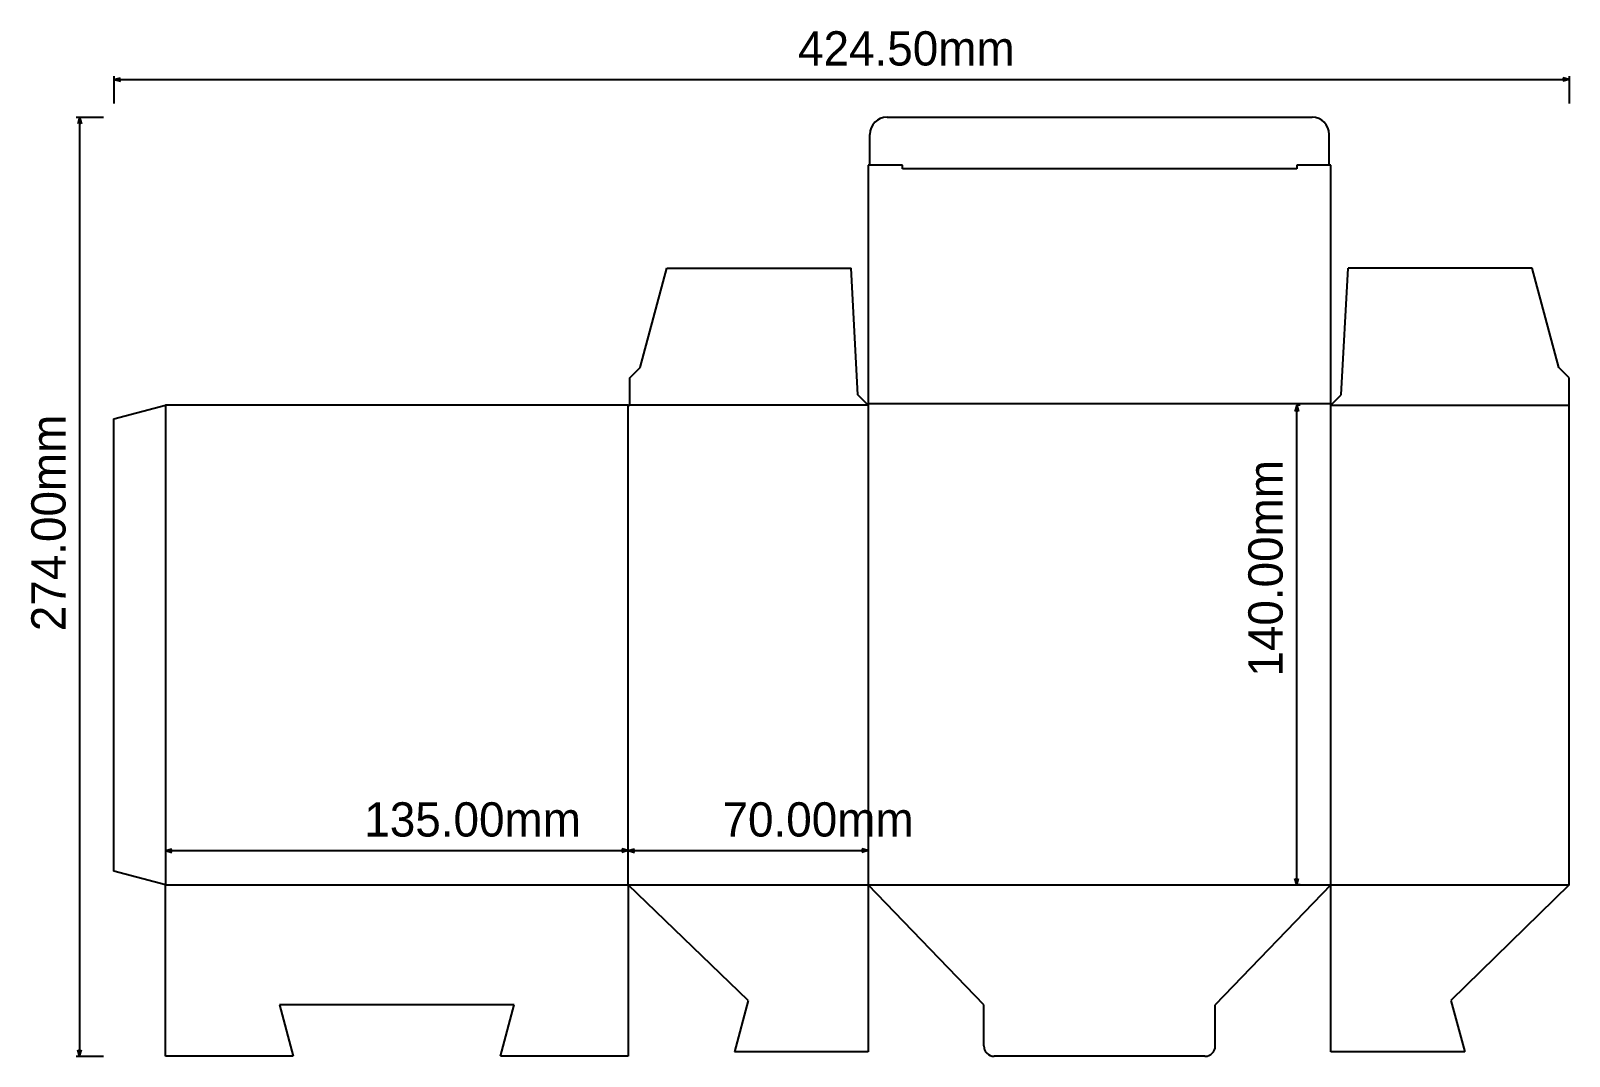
# Model space of a CAD drawing. Extents: x -39 to 410, y -50 to 249.
import ezdxf

# ---------------------------------------------------------------- set-up
doc = ezdxf.new("R2010")
doc.units = 0

msp = doc.modelspace()

# ---------------------------------------------------------------- linework, layer by layer
at = {"layer": 'crease', "color": 3}
for p, q in [((330, 209), (215, 209)), ((0, 140), (0, 0)), ((135, 0), (135, 140)), ((205, 140), (135.5, 140)), ((205, 140.5), (340, 140.5)), ((205, 140), (205, 0)), ((340, 0), (340, 140)), ((340, 140), (409.5, 140)), ((0, 0), (135, 0)), ((135, 0), (205, 0)), ((205, 0), (340, 0)), ((340, 0), (409.5, 0))]:
    msp.add_line(p, q, dxfattribs=at)
at = {"layer": 'cut', "color": 1}
for p, q in [((210.5, 224), (334.5, 224)), ((205.5, 210), (205.5, 219)), ((339.5, 210), (339.5, 219)), ((205, 210), (205, 140)), ((215, 210), (205, 210)), ((215, 209), (215, 210)), ((340, 210), (330, 210)), ((330, 210), (330, 209)), ((340, 140), (340, 210)), ((138.5, 151), (146.27, 180)), ((146.27, 180), (200, 180)), ((202, 143), (200, 180)), ((343, 143), (345, 180)), ((398.73, 180), (345, 180)), ((406.5, 151), (398.73, 180)), ((135.5, 148), (138.5, 151)), ((409.5, 148), (406.5, 151)), ((135.5, 140), (135.5, 148)), ((409.5, 140), (409.5, 148)), ((-15, 135.98), (0, 140)), ((135, 140), (0, 140)), ((135, 140), (135.5, 140)), ((205, 140), (202, 143)), ((340, 140), (343, 143)), ((409.5, 0), (409.5, 140)), ((-15, 4.02), (-15, 135.98)), ((0, 0), (-15, 4.02)), ((0, -50), (0, 0)), ((135, 0), (135, -50)), ((170, -33.75), (135, 0)), ((205, 0), (205, -48.75)), ((238.75, -35), (205, 0)), ((340, 0), (306.25, -35)), ((340, -48.75), (340, 0)), ((409.5, 0), (375, -33.75)), ((101.75, -35), (33.25, -35)), ((33.25, -35), (37.27, -50)), ((97.73, -50), (101.75, -35)), ((170, -33.75), (165.98, -48.75)), ((238.75, -47), (238.75, -35)), ((306.25, -47), (306.25, -35)), ((375, -33.75), (379.02, -48.75)), ((205, -48.75), (165.98, -48.75)), ((379.02, -48.75), (340, -48.75)), ((37.27, -50), (0, -50)), ((135, -50), (97.73, -50)), ((303.25, -50), (241.75, -50))]:
    msp.add_line(p, q, dxfattribs=at)
for centre, radius, start, end in [((210.5, 219), 5, 90, 180), ((334.5, 219), 5, 0, 90), ((241.75, -47), 3, 180, 270), ((303.25, -47), 3, 270, 360)]:
    msp.add_arc(centre, radius, start, end, dxfattribs=at)
at = {"layer": 'dimensions', "color": 255}
for p, q in [((-15, 236), (-15, 228)), ((-15, 235), (-13.13, 235.5)), ((-15, 235), (-13.13, 234.5)), ((-15, 235), (409.5, 235)), ((409.5, 235), (407.63, 235.5)), ((409.5, 235), (407.63, 234.5)), ((409.5, 236), (409.5, 228)), ((-26, 224), (-18, 224)), ((-25, 224), (-25.5, 222.13)), ((-25, 224), (-24.5, 222.13)), ((-25, 224), (-25, -50)), ((330, 140), (329.5, 138.13)), ((331, 140), (330, 140)), ((330, 140), (330.5, 138.13)), ((330, 0), (330, 140)), ((0, 10), (1.87, 10.5)), ((0, 10), (1.87, 9.5)), ((0, 10), (135, 10)), ((135, 10), (133.13, 10.5)), ((135, 10), (133.13, 9.5)), ((135, 10), (136.87, 10.5)), ((135, 10), (136.87, 9.5)), ((135, 10), (205, 10)), ((205, 10), (203.13, 10.5)), ((205, 10), (203.13, 9.5)), ((330, 0), (329.5, 1.87)), ((330, 0), (330.5, 1.87)), ((331, 0), (330, 0)), ((-25, -50), (-25.5, -48.13)), ((-25, -50), (-24.5, -48.13)), ((-26, -50), (-18, -50))]:
    msp.add_line(p, q, dxfattribs=at)

# ---------------------------------------------------------------- texts
for s, p in [('424.50mm', (184.55, 239.11)), ('135.00mm', (58.03, 14.11)), ('70.00mm', (162.52, 14.11))]:
    msp.add_text(s, height=10, dxfattribs=at).set_placement(p)
for s, p in [('274.00mm', (-29.11, 74.04)), ('140.00mm', (325.89, 60.79))]:
    msp.add_text(s, height=10, rotation=90, dxfattribs=at).set_placement(p)

doc.saveas('drawing.dxf')
